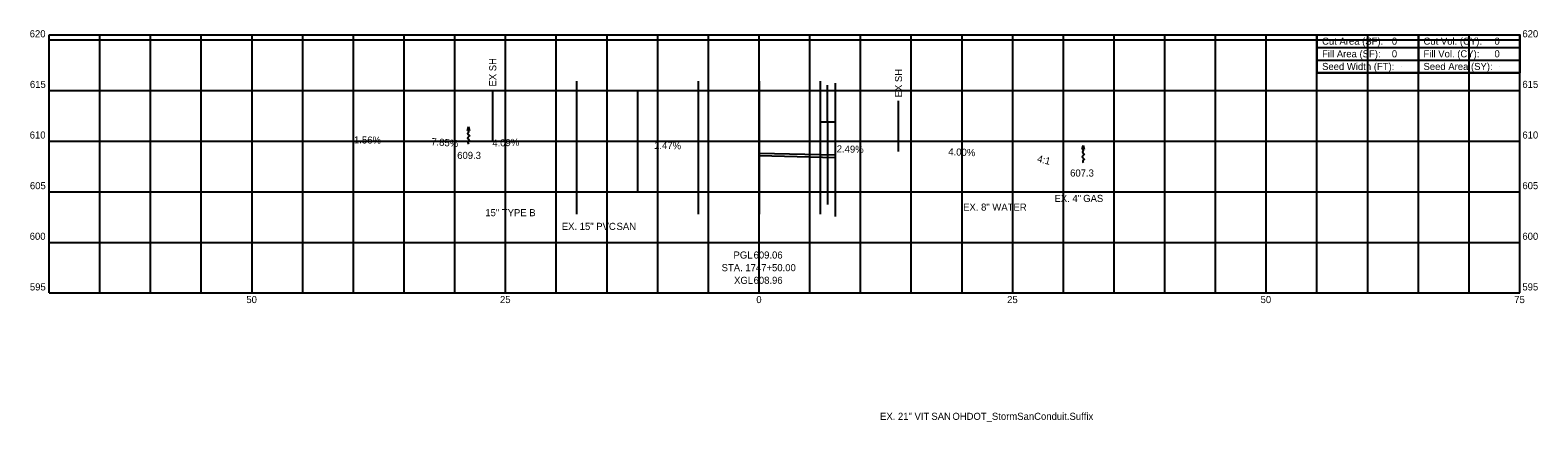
# Model space of a CAD drawing. Extents: x -72 to 77, y 582 to 621.
import ezdxf

# ---------------------------------------------------------------- set-up
doc = ezdxf.new("R2010")
doc.units = 0
for name, color, linetype in [('Default', 7, 'Continuous'), ('DR_P_Flow_Arrow', 7, 'Continuous'), ('RW_X_Esmt_SH', 7, 'Continuous'), ('SH_Data', 7, 'Continuous'), ('SH_Major_Grid_Line', 7, 'Continuous'), ('SH_Masking', 7, 'Continuous'), ('SH_Text', 7, 'Continuous'), ('UT_X_Gas_Text', 7, 'Continuous'), ('UT_X_Sanitary_Text', 7, 'Continuous'), ('UT_X_Water_Text', 7, 'Continuous')]:
    doc.layers.add(name, color=color, linetype=linetype)

msp = doc.modelspace()

# ---------------------------------------------------------------- linework, layer by layer
at = {"layer": 'Default'}
msp.add_circle((75, 620.49), 0.000417, dxfattribs=at)
msp.add_circle((75, 620.49), 0.000417, dxfattribs=at)
msp.add_circle((75, 620.49), 0.000417, dxfattribs=at)
msp.add_circle((75, 620.49), 0.000417, dxfattribs=at)
msp.add_circle((75, 620.49), 0.000417, dxfattribs=at)
msp.add_circle((75, 620.49), 0.000417, dxfattribs=at)
msp.add_circle((75, 620.49), 0.000417, dxfattribs=at)
msp.add_circle((75, 620.49), 0.000417, dxfattribs=at)
msp.add_circle((75, 620.49), 0.000417, dxfattribs=at)
msp.add_circle((75, 620.49), 0.000417, dxfattribs=at)
msp.add_circle((75, 620.49), 0.000417, dxfattribs=at)
msp.add_circle((75, 620.49), 0.000417, dxfattribs=at)
at = {"layer": 'DR_P_Flow_Arrow'}
for p, q in [((-28.77, 611.04), (-28.66, 611.44)), ((-28.56, 611.04), (-28.77, 611.04)), ((-28.66, 611.44), (-28.56, 611.04)), ((31.84, 609.19), (31.95, 609.59)), ((31.95, 609.59), (32.05, 609.19)), ((32.05, 609.19), (31.84, 609.19))]:
    msp.add_line(p, q, dxfattribs=at)
for points in [[(-28.66, 611.04), (-28.66, 611.02), (-28.7, 610.86), (-28.74, 610.75), (-28.55, 610.54), (-28.76, 610.3), (-28.55, 610.02), (-28.67, 609.96), (-28.66, 609.69)], [(31.94, 609.19), (31.94, 609.17), (31.91, 609.01), (31.87, 608.9), (32.05, 608.69), (31.85, 608.45), (32.05, 608.17), (31.94, 608.11), (31.95, 607.84)]]:
    msp.add_spline(points, degree=3, dxfattribs=at)
at = {"layer": 'RW_X_Esmt_SH'}
for p, q in [((-26.27, 610.04), (-26.27, 615.04)), ((13.74, 608.97), (13.74, 613.97))]:
    msp.add_line(p, q, dxfattribs=at)
at = {"layer": 'SH_Data'}
for p, q in [((55, 620.49), (75, 620.49)), ((55, 620.49), (55, 617.99)), ((65, 620.49), (65, 616.74)), ((75, 620.49), (75, 617.99)), ((55, 619.24), (75, 619.24)), ((55, 617.99), (75, 617.99)), ((63.3, 617.37), (63.3, 617.37)), ((72.95, 617.37), (72.95, 617.37))]:
    msp.add_line(p, q, dxfattribs=at)
msp.add_lwpolyline([(55, 617.99), (55, 616.74), (75, 616.74), (75, 617.99)], dxfattribs=at)
at = {"layer": 'SH_Major_Grid_Line'}
for p, q in [((-70, 620.49), (75, 620.49)), ((-70, 595), (-70, 620.49)), ((-70, 620), (75, 620)), ((-65, 595), (-65, 620.49)), ((-60, 595), (-60, 620.49)), ((-55, 595), (-55, 620.49)), ((-50, 595), (-50, 620.49)), ((-45, 595), (-45, 620.49)), ((-40, 595), (-40, 620.49)), ((-35, 595), (-35, 620.49)), ((-30, 595), (-30, 620.49)), ((-25, 595), (-25, 620.49)), ((-20, 595), (-20, 620.49)), ((-15, 595), (-15, 620.49)), ((-10, 595), (-10, 620.49)), ((-5, 595), (-5, 620.49)), ((0, 595), (0, 620.49)), ((5, 595), (5, 620.49)), ((10, 595), (10, 620.49)), ((15, 595), (15, 620.49)), ((20, 595), (20, 620.49)), ((25, 595), (25, 620.49)), ((30, 595), (30, 620.49)), ((35, 595), (35, 620.49)), ((40, 595), (40, 620.49)), ((45, 595), (45, 620.49)), ((50, 595), (50, 620.49)), ((55, 595), (55, 620.49)), ((60, 595), (60, 620.49)), ((65, 595), (65, 620.49)), ((70, 595), (70, 620.49)), ((75, 595), (75, 620.49)), ((-70, 615), (75, 615)), ((-70, 610), (75, 610)), ((-70, 605), (75, 605)), ((-70, 600), (75, 600)), ((-70, 595), (75, 595))]:
    msp.add_line(p, q, dxfattribs=at)
at = {"layer": 'SH_Masking'}
msp.add_lwpolyline([(55, 620.49), (75, 620.49), (75, 616.74), (55, 616.74)], close=True, dxfattribs=at)
at = {"layer": 'SH_Text'}
for p, q in [((-18, 615.93), (-18, 602.77)), ((-6, 615.93), (-6, 602.77)), ((0, 615.93), (0, 602.77)), ((6, 615.93), (6, 602.77)), ((6.74, 613.1), (6.74, 615.51)), ((7.48, 615.72), (7.48, 602.55)), ((-18, 615), (-6, 615)), ((-12, 615), (-12, 605)), ((6.74, 611.9), (6.74, 613.1)), ((6, 611.9), (7.48, 611.9)), ((6.74, 611.9), (6.74, 603.74)), ((7.48, 608.35), (-0.01, 608.54)), ((7.48, 608.6), (0, 608.79)), ((-18, 605), (-6, 605)), ((6, 605), (7.48, 605))]:
    msp.add_line(p, q, dxfattribs=at)

# ---------------------------------------------------------------- texts
at = {"layer": 'RW_X_Esmt_SH'}
for p in [(-25.92, 615.39), (14.09, 614.32)]:
    msp.add_text('EX SH', height=0.7, rotation=90, dxfattribs=at).set_placement(p)
at = {"layer": 'SH_Text'}
for s, p in [('620', (-71.92, 620.25)), ('Cut Area (SF):', (55.5, 619.52)), ('0', (62.38, 619.52)), ('Cut Vol. (CY):', (65.5, 619.52)), ('0', (72.5, 619.52)), ('620', (75.25, 620.25)), ('Fill Area (SF):', (55.5, 618.27)), ('0', (62.38, 618.27)), ('Fill Vol. (CY):', (65.5, 618.27)), ('0', (72.5, 618.27)), ('Seed Width (FT):', (55.5, 617.02)), ('Seed Area (SY):', (65.5, 617.02)), ('615', (-71.9, 615.25)), ('615', (75.25, 615.25)), ('610', (-71.92, 610.25)), ('610', (75.25, 610.25)), ('609.3', (-29.77, 608.24)), ('607.3', (30.66, 606.5)), ('605', (-71.9, 605.25)), ('605', (75.25, 605.25)), ('15" TYPE B', (-27, 602.58)), ('600', (-71.92, 600.25)), ('600', (75.25, 600.25)), ('PGL ', (-2.53, 598.4)), ('609.06', (-0.55, 598.4)), ('STA. 1747+50.00', (-3.7, 597.15)), ('XGL ', (-2.47, 595.9)), ('608.96', (-0.55, 595.9)), ('595', (-71.9, 595.25)), ('50', (-50.56, 594)), ('25', (-25.55, 594)), ('0', (-0.28, 594)), ('25', (24.45, 594)), ('50', (49.44, 594)), ('75', (74.45, 594)), ('595', (75.25, 595.25))]:
    msp.add_text(s, height=0.7, dxfattribs=at).set_placement(p)
for s, rotation, p in [('1.56%', 359.1063, (-39.95, 609.78)), ('7.85%', 355.5137, (-32.35, 609.61)), ('4.09%', 2.3425, (-26.3, 609.44)), ('1.47%', 359.1573, (-10.36, 609.23)), ('2.49%', 358.5743, (7.64, 608.89)), ('4.00%', 357.7094, (18.64, 608.61)), ('4:1', 345.9638, (27.36, 607.96))]:
    msp.add_text(s, height=0.7, rotation=rotation, dxfattribs=at).set_placement(p)
at = {"layer": 'UT_X_Gas_Text'}
for s, p in [('EX. 4"', (29.12, 603.99)), ('GAS', (31.95, 603.99))]:
    msp.add_text(s, height=0.7, dxfattribs=at).set_placement(p)
at = {"layer": 'UT_X_Sanitary_Text'}
for s, p in [('EX. 15"', (-19.46, 601.23)), ('PVC', (-16.06, 601.23)), ('SAN', (-14.06, 601.23)), ('EX. 21"', (11.92, 582.47)), ('VIT', (15.32, 582.47)), ('SAN', (16.98, 582.47)), ('OHDOT_StormSanConduit.Suffix', (19.05, 582.47))]:
    msp.add_text(s, height=0.7, dxfattribs=at).set_placement(p)
at = {"layer": 'UT_X_Water_Text'}
msp.add_text('EX. 8" WATER', height=0.7, dxfattribs=at).set_placement((20.11, 603.13))

doc.saveas('drawing.dxf')
